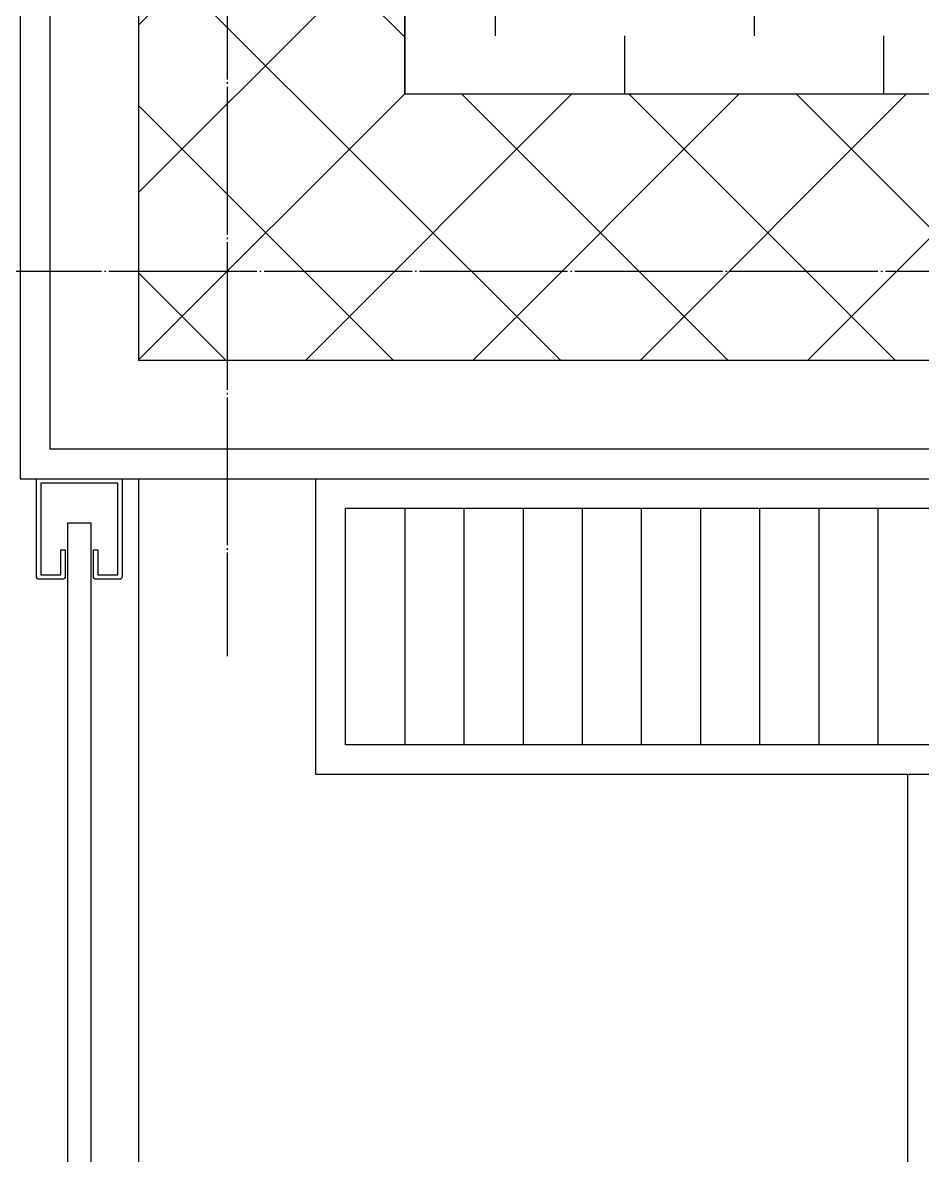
# Model space of a CAD drawing. Header units: millimetres. Extents: x 18456 to 179493, y -203649 to 469211.
# Drawn here: x 114365 to 114669.2, y 205226.8 to 205609.7 of the extents above; entities that cross this region are included whole.
import ezdxf

# ---------------------------------------------------------------- set-up
doc = ezdxf.new("R2010")
doc.units = ezdxf.units.MM
doc.linetypes.add('X-평면도(기본형)$0$CEN', pattern=[52.5, 50, -1, 0.5, -1])
for name, color, linetype, true_color in [('X-평면도(기본형)$0$40HAT', 9, 'Continuous', 0x808080), ('X-평면도(기본형)$0$CEN', 1, 'X-평면도(기본형)$0$CEN', 0xff0000), ('X-평면도(기본형)$0$FIN', 9, 'Continuous', 0x808080), ('X-평면도(기본형)$0$FUR', 6, 'Continuous', 0xff00ff), ('X-평면도(기본형)$0$MC', 7, 'Continuous', 0x7f7fff), ('X-평면도(기본형)$0$TIL', 5, 'Continuous', 0x0000ff), ('X-평면도(기본형)$0$W2', 3, 'Continuous', 0x00ff00), ('X-평면도(기본형)$0$설비OPEN', 9, 'Continuous', 0x808080)]:
    doc.layers.add(name, color=color, linetype=linetype, true_color=true_color)

# ---------------------------------------------------------------- blocks, each defined once
blk = doc.blocks.new('X-평면도(기본형)$0$A$C019C01BD')
at = {"layer": 'X-평면도(기본형)$0$FUR', "color": 4, "ltscale": 3, "true_color": 0x00ffff}
blk.add_line((483.13, 1200.3), (483.13, 0.3), dxfattribs=at)
at = {"layer": 'X-평면도(기본형)$0$FUR', "color": 8, "true_color": 0x808080}
for p, q in [((488.63, 1200.3), (488.63, 1167.3)), ((517.63, 1167.3), (517.63, 1200.3)), ((498.38, 1176.3), (496.88, 1176.3)), ((496.88, 1176.3), (496.88, 1167.8)), ((498.38, 1167.3), (498.38, 1176.3)), ((507.88, 1176.3), (507.88, 1167.3)), ((509.38, 1176.3), (507.88, 1176.3)), ((509.38, 1167.8), (509.38, 1176.3)), ((489.63, 1166.3), (497.38, 1166.3)), ((496.88, 1167.8), (490.13, 1167.8)), ((508.88, 1166.3), (516.63, 1166.3)), ((516.13, 1167.8), (509.38, 1167.8))]:
    blk.add_line(p, q, dxfattribs=at)
for points in [[(490.13, 1167.8), (490.13, 1198.8), (516.13, 1198.8), (516.13, 1167.8)], [(499.13, 636.61), (499.13, 1185.3), (507.13, 1185.3), (507.13, 636.61)]]:
    blk.add_lwpolyline(points, dxfattribs=at)
for centre, start, end in [((489.63, 1167.3), 180, 270), ((497.38, 1167.3), 270, 0), ((508.88, 1167.3), 180, 270), ((516.63, 1167.3), 270, 0)]:
    blk.add_arc(centre, 1, start, end, dxfattribs=at)
blk = doc.blocks.new('X-평면도(기본형)$0$T1')
at = {"layer": 'X-평면도(기본형)$0$FUR', "color": 8, "true_color": 0x808080}
for p, q in [((10, 190), (90, 190)), ((10, 170), (90, 170)), ((10, 150), (90, 150)), ((10, 130), (90, 130)), ((10, 110), (90, 110)), ((10, 90), (90, 90)), ((10, 70), (90, 70)), ((10, 50), (90, 50)), ((10, 30), (90, 30))]:
    blk.add_line(p, q, dxfattribs=at)
at = {"layer": 'X-평면도(기본형)$0$FUR'}
for points in [[(100, 270.92), (100, 0), (0, 0), (0, 700), (100, 700), (100, 487.43)], [(90, 270.87), (90, 10), (10, 10), (10, 238.22)]]:
    blk.add_lwpolyline(points, dxfattribs=at)
blk = doc.blocks.new('X-평면도(기본형)$0$BA23502100')
at = {"layer": 'X-평면도(기본형)$0$MC'}
blk.add_lwpolyline([(500, 2350), (1700, 2350), (1700, 1450), (2100, 1450), (2100, 0), (0, 0), (0, 1450), (500, 1450)], close=True, dxfattribs=at)
at = {"layer": 'X-평면도(기본형)$0$TIL'}
blk.add_line((600, 1750), (1700, 1750), dxfattribs=at)
at = {"layer": 'X-평면도(기본형)$0$FUR'}
blk.add_blockref('X-평면도(기본형)$0$T1', (500, 1550), dxfattribs=at)
at = {"layer": 'X-평면도(기본형)$0$FUR', "linetype": 'ByBlock', "xscale": -1, "rotation": 90.00000000000001}
blk.add_blockref('X-평면도(기본형)$0$A$C019C01BD', (1700.3, 1973.13), dxfattribs=at)

msp = doc.modelspace()

# ---------------------------------------------------------------- hatches: boundary and pattern name
at = {"layer": 'X-평면도(기본형)$0$40HAT'}
h = msp.add_hatch(dxfattribs=at)
h.set_pattern_fill('H3', color=256, scale=40, angle=270, style=0, pattern_type=2)
h.set_pattern_definition([(225, (-183867.03, 5993.16), (28.2842712, -28.2842712), []), (315, (-183867.03, 5993.16), (28.2842712, 28.2842712), [])])
h.paths.add_polyline_path([(112874.19, 205995.57), (112874.19, 206085.57), (114494.19, 206085.57), (114494.19, 205585.57), (115394.19, 205585.57), (115394.19, 204215.57), (116114.19, 204215.57), (116114.19, 204105.57), (114514.19, 204105.57), (114514.19, 203605.57), (114304.19, 203605.57), (114304.19, 203815.57), (114404.19, 203815.57), (114404.19, 204215.57), (115304.19, 204215.57), (115304.19, 205495.57), (114404.19, 205495.57), (114404.19, 205995.57)], flags=0)
at = {"layer": 'X-평면도(기본형)$0$설비OPEN'}
h = msp.add_hatch(dxfattribs=at)
h.set_pattern_fill('DASH', color=256, scale=350, angle=270, style=0, pattern_type=2)
h.set_pattern_definition([(270, (-168537.757, -262388.453), (43.75, -43.75), [43.75, -43.75])])
h.paths.add_polyline_path([(114494.19, 205585.57), (114494.19, 206095.57), (116124.19, 206095.57), (116124.19, 204215.57), (115394.19, 204215.57), (115394.19, 205585.57)], flags=0)

# ---------------------------------------------------------------- linework, layer by layer
at = {"layer": 'X-평면도(기본형)$0$CEN'}
for p, q in [((114434.19, 206375.57), (114434.19, 205395.57)), ((115494.19, 205525.57), (114304.19, 205525.57))]:
    msp.add_line(p, q, dxfattribs=at)
at = {"layer": 'X-평면도(기본형)$0$FIN'}
for p in [(114374.19, 205965.57), (115274.19, 205465.57)]:
    msp.add_line(p, (114374.19, 205465.57), dxfattribs=at)
at = {"layer": 'X-평면도(기본형)$0$W2'}
for p, q in [((114494.19, 206085.57), (114494.19, 205585.57)), ((114404.19, 205995.57), (114404.19, 205495.57)), ((115394.19, 205585.57), (114494.19, 205585.57)), ((115304.19, 205495.57), (114404.19, 205495.57))]:
    msp.add_line(p, q, dxfattribs=at)
at = {"layer": 'X-평면도(기본형)$0$설비OPEN'}
msp.add_lwpolyline([(114494.19, 205585.57), (114494.19, 206095.57), (116124.19, 206095.57), (116124.19, 204215.57), (115394.19, 204215.57), (115394.19, 205585.57)], close=True, dxfattribs=at)

# ---------------------------------------------------------------- block references
at = {"layer": 'X-평면도(기본형)$0$TIL', "rotation": 270}
msp.add_blockref('X-평면도(기본형)$0$BA23502100', (112914.19, 205955.57), dxfattribs=at)

doc.saveas('drawing.dxf')
